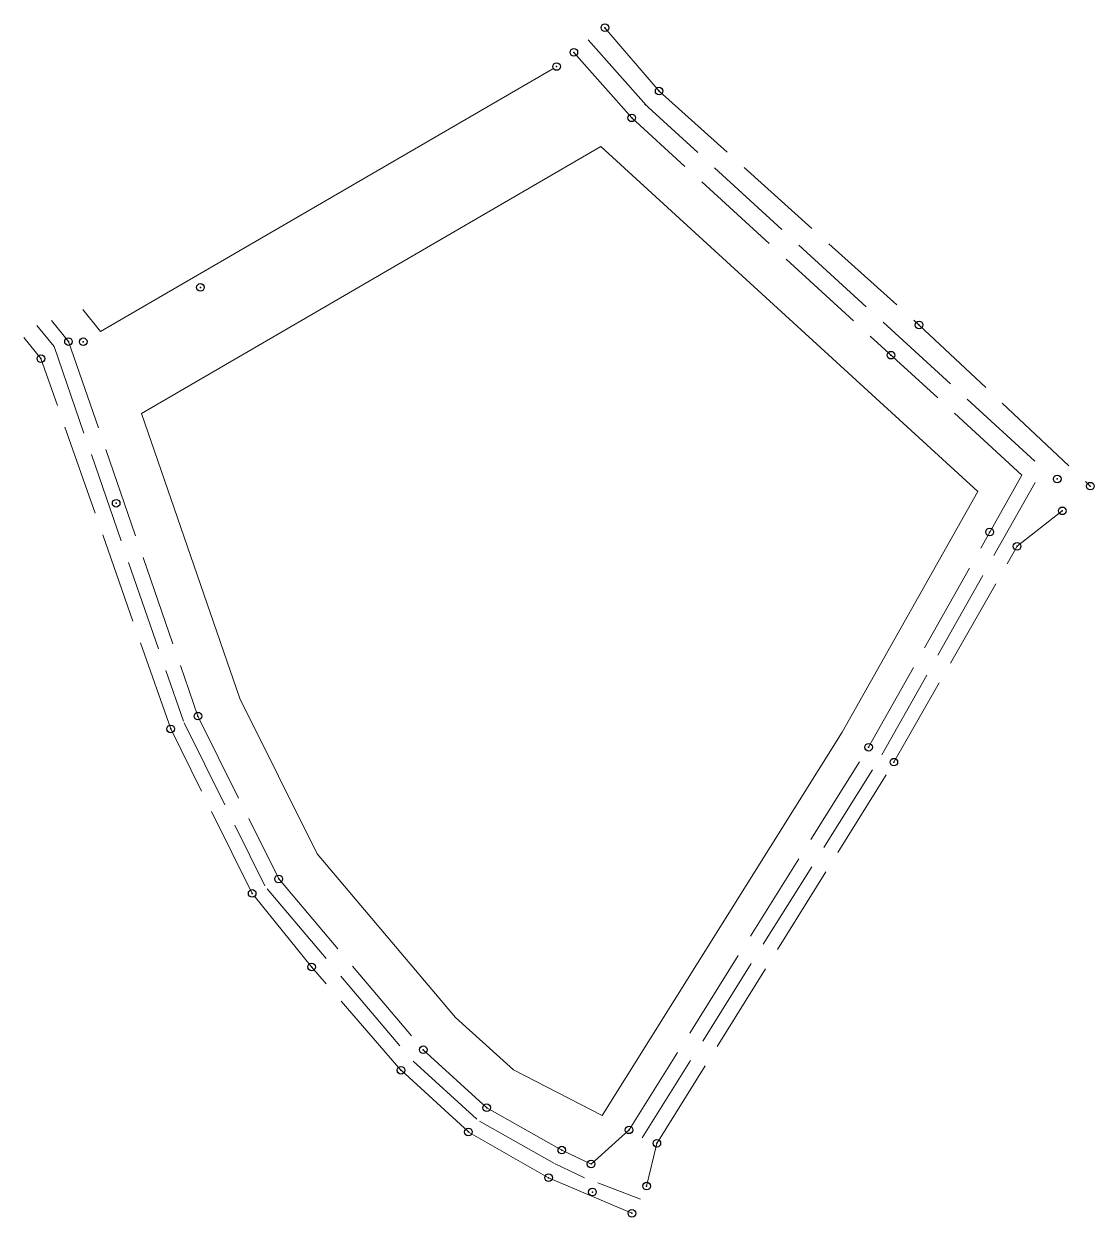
# Model space of a CAD drawing. Header units: metres. Extents: x 548443.5 to 548513.8, y 1838202 to 1838280.3.
import ezdxf

# ---------------------------------------------------------------- set-up
doc = ezdxf.new("R2010")
doc.units = ezdxf.units.M
doc.header["$PDMODE"] = 32
doc.header["$PDSIZE"] = 0.5
doc.linetypes.add('LONG_DASHED', pattern=[7.5, 6, -1.5])
doc.linetypes.add('MEDIUM_DASHED', pattern=[4.5, 3, -1.5])
doc.layers.add('23', color=7, linetype='Continuous', lineweight=13)
doc.layers.add('55', color=7, linetype='LONG_DASHED', lineweight=13)
doc.layers.add('7', color=7, linetype='Continuous')

msp = doc.modelspace()

# ---------------------------------------------------------------- linework, layer by layer
at = {"layer": '23'}
for p, q in [((548447.35, 1838261.55), (548448.52, 1838260.1)), ((548445.29, 1838260.83), (548446.41, 1838259.44)), ((548444.34, 1838260.5), (548445.46, 1838259.11)), ((548443.48, 1838259.71), (548444.6, 1838258.32))]:
    msp.add_line(p, q, dxfattribs=at)
at = {"layer": '55'}
for p, q in [((548484.33, 1838274.96), (548480.53, 1838279.26)), ((548509.85, 1838251.6), (548484.23, 1838275.05)), ((548445.46, 1838259.11), (548453.96, 1838234.52)), ((548499.81, 1838232.32), (548509.88, 1838250.19)), ((548508.69, 1838246), (548511.66, 1838248.33)), ((548454.01, 1838234.41), (548459.31, 1838223.72)), ((548484.07, 1838207.16), (548499.79, 1838232.28)), ((548459.45, 1838223.51), (548468.94, 1838212.3)), ((548469.03, 1838212.21), (548473.21, 1838208.4)), ((548473.39, 1838208.27), (548478.31, 1838205.49)), ((548484.37, 1838204), (548485.04, 1838206.8)), ((548478.37, 1838205.46), (548480.29, 1838204.54)), ((548477.93, 1838204.55), (548483.4, 1838202.21))]:
    msp.add_line(p, q, dxfattribs=at)
at = {"layer": '55', "linetype": 'Continuous'}
for p, q in [((548448.52, 1838260.1), (548478.21, 1838277.35)), ((548451.21, 1838254.73), (548481.37, 1838272.25)), ((548506.11, 1838249.6), (548481.37, 1838272.25)), ((548497.2, 1838233.79), (548506.11, 1838249.6)), ((548481.45, 1838208.63), (548497.2, 1838233.79))]:
    msp.add_line(p, q, dxfattribs=at)
at = {"layer": '55', "linetype": 'MEDIUM_DASHED'}
msp.add_line((548483.96, 1838203.14), (548480.29, 1838204.54), dxfattribs=at)
at = {"layer": '55'}
for points in [[(548481.63, 1838280.05), (548485.19, 1838275.89), (548502.26, 1838260.53), (548513.5, 1838249.95)], [(548483.22, 1838207.69), (548498.94, 1838232.81), (548509.01, 1838250.68), (548483.39, 1838274.13), (548479.59, 1838278.43)], [(548446.41, 1838259.44), (548454.91, 1838234.85), (548460.21, 1838224.16), (548469.7, 1838212.95), (548473.88, 1838209.14), (548478.8, 1838206.36)], [(548477.93, 1838204.55), (548472.67, 1838207.55), (548468.24, 1838211.6), (548462.37, 1838218.39), (548458.47, 1838223.21), (548453.12, 1838234.01), (548444.6, 1838258.32)], [(548485.04, 1838206.8), (548500.6, 1838231.82), (548508.69, 1838246)], [(548478.8, 1838206.36), (548480.72, 1838205.44), (548483.22, 1838207.69)]]:
    msp.add_lwpolyline(points, dxfattribs=at)
at = {"layer": '55', "linetype": 'Continuous'}
msp.add_lwpolyline([(548451.21, 1838254.73), (548457.67, 1838236.02), (548462.73, 1838225.81), (548471.83, 1838215.07), (548475.62, 1838211.62), (548481.45, 1838208.63)], dxfattribs=at)
at = {"layer": '7'}
for p in [(548481.63, 1838280.05), (548479.59, 1838278.43), (548478.46, 1838277.5), (548485.19, 1838275.89), (548483.39, 1838274.13), (548455.07, 1838263), (548502.26, 1838260.53), (548446.41, 1838259.44), (548447.38, 1838259.43), (548444.6, 1838258.32), (548500.41, 1838258.55), (548511.33, 1838250.42), (548513.5, 1838249.95), (548449.54, 1838248.83), (548511.66, 1838248.33), (548506.89, 1838246.94), (548508.69, 1838246), (548454.91, 1838234.85), (548453.12, 1838234.01), (548498.94, 1838232.81), (548500.6, 1838231.83), (548460.21, 1838224.16), (548458.47, 1838223.21), (548462.37, 1838218.39), (548469.7, 1838212.95), (548468.24, 1838211.6), (548473.87, 1838209.14), (548472.67, 1838207.55), (548483.22, 1838207.69), (548478.8, 1838206.36), (548485.04, 1838206.81), (548480.72, 1838205.45), (548477.93, 1838204.55), (548484.37, 1838204), (548480.81, 1838203.61), (548483.4, 1838202.21)]:
    msp.add_point(p, dxfattribs=at)

doc.saveas('drawing.dxf')
